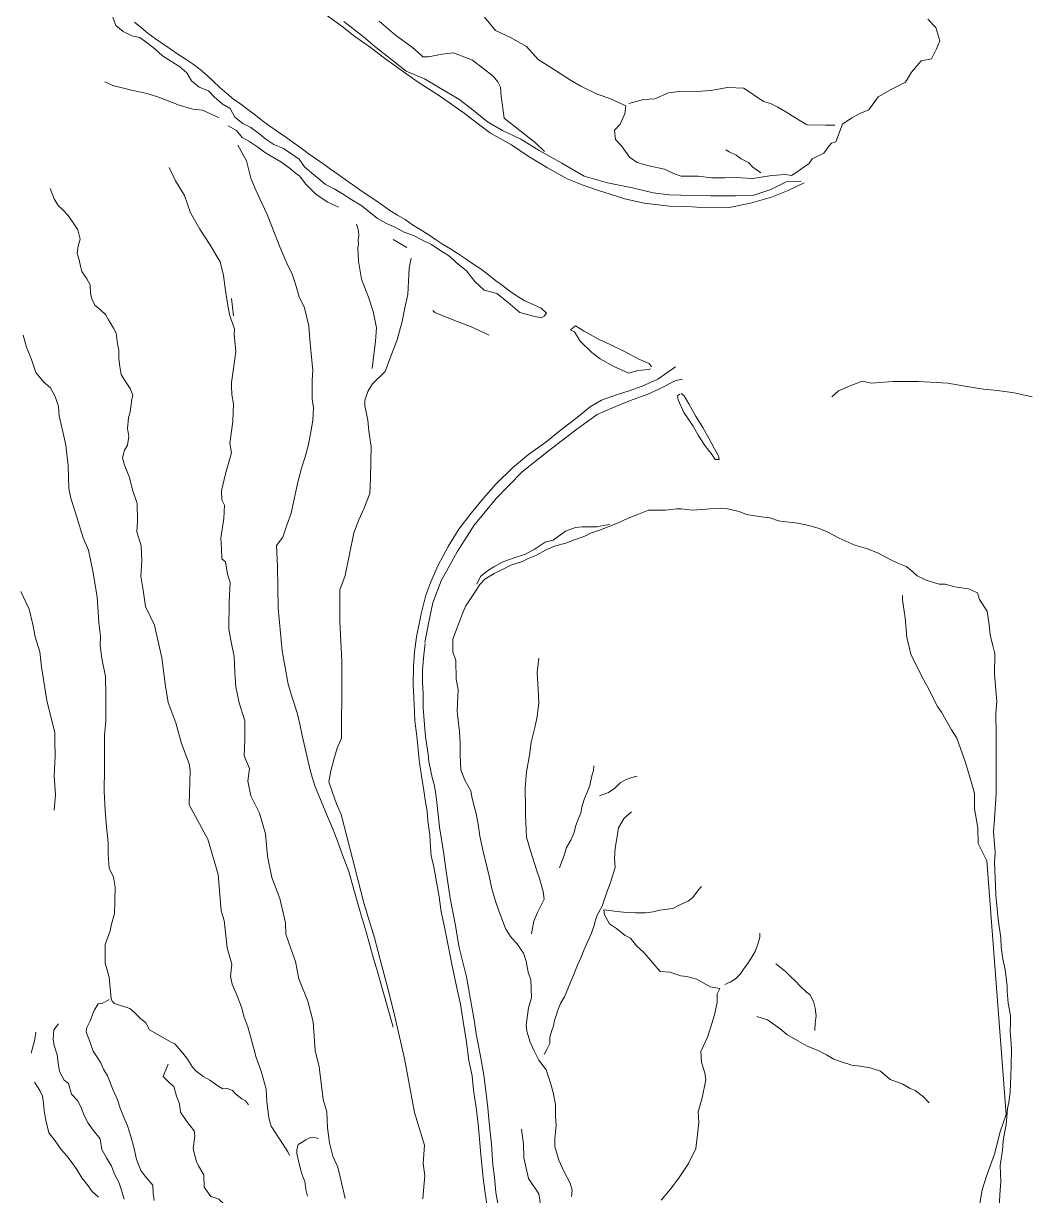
# Model space of a CAD drawing. Extents: x 683321 to 688873, y 7661944 to 7668387.
# Drawn here: x 687808.8 to 688073.8, y 7667156.3 to 7667466.3 of the extents above; entities that cross this region are included whole.
import ezdxf

# ---------------------------------------------------------------- set-up
doc = ezdxf.new("R2010")
doc.units = 0
doc.header["$MEASUREMENT"] = 0
doc.layers.add('01 CRESTA_Line', color=3, linetype='Continuous', lineweight=20)

msp = doc.modelspace()

# ---------------------------------------------------------------- linework, layer by layer
at = {"layer": '01 CRESTA_Line'}
for points in [[(687832.4, 7667467.96, 4290.75), (687833.25, 7667465.76, 4290.94), (687835.11, 7667464.22, 4291.06), (687837.44, 7667463.06, 4291.31), (687839.57, 7667462.61, 4291.53), (687841.54, 7667461.06, 4291.76), (687843.5, 7667459.59, 4291.91), (687845.54, 7667457.79, 4292.15), (687847.9, 7667456.28, 4292.41), (687850.15, 7667454.86, 4292.58), (687852.02, 7667453.26, 4292.73), (687853.25, 7667451.11, 4292.7), (687855.29, 7667449.49, 4292.86), (687857.68, 7667448.51, 4293.17), (687859.2, 7667446.9, 4293.32), (687861.37, 7667445.03, 4293.53), (687863.45, 7667443.82, 4293.8), (687864.68, 7667441.53, 4294.05), (687866.78, 7667439.81, 4294.21), (687868.93, 7667438.77, 4294.5), (687870.98, 7667437.31, 4294.73), (687872.88, 7667435.68, 4294.99), (687875.03, 7667434.31, 4295.28), (687877.52, 7667433.26, 4295.49), (687879.72, 7667431.7, 4295.79), (687881.66, 7667430.38, 4295.94), (687883.08, 7667428.35, 4296.19), (687884.97, 7667426.84, 4296.41), (687886.89, 7667425.24, 4296.69), (687888.68, 7667423.74, 4296.9), (687890.95, 7667422.58, 4297.16), (687893.19, 7667421.24, 4297.5), (687895.63, 7667419.69, 4297.75), (687897.98, 7667418.22, 4297.91), (687900.13, 7667416.58, 4298.11), (687902.4, 7667414.73, 4298.29), (687904.65, 7667413.53, 4298.51), (687907.18, 7667412.38, 4298.67), (687909.44, 7667411.1, 4298.96), (687911.92, 7667410.25, 4299.2), (687914.33, 7667408.98, 4299.49), (687916.67, 7667407.82, 4299.74), (687918.93, 7667406.32, 4299.98), (687921.21, 7667404.91, 4300.27), (687922.73, 7667403.58, 4300.3), (687923.21, 7667403.1, 4300.46), (687925.93, 7667400.87, 4300.67), (687928.13, 7667398.05, 4300.82), (687930.6, 7667395.75, 4300.87), (687933.98, 7667394.88, 4301.27), (687936.99, 7667392.47, 4301.52), (687940.03, 7667389.89, 4301.7), (687943.63, 7667388.86, 4302.06), (687945.73, 7667388.46, 4302.12), (687946.53, 7667388.86, 4302.39), (687947.15, 7667389.69, 4302.47), (687945.67, 7667391.02, 4302.32), (687943.6, 7667391.94, 4302.12), (687941.42, 7667392.91, 4302.02), (687939.35, 7667394.16, 4301.84), (687937.38, 7667395.49, 4301.66), (687935.43, 7667397, 4301.55), (687933.63, 7667398.33, 4301.41), (687931.78, 7667399.85, 4301.32), (687929.86, 7667401.34, 4301.13), (687927.91, 7667402.6, 4300.98), (687925.85, 7667404, 4300.77), (687923.77, 7667405.39, 4300.61), (687921.75, 7667406.67, 4300.37), (687919.64, 7667407.92, 4300.11), (687917.72, 7667409.18, 4299.88), (687915.71, 7667410.58, 4299.72), (687913.73, 7667411.86, 4299.43), (687911.66, 7667413.09, 4299.28), (687909.73, 7667414.42, 4299.05), (687907.67, 7667415.65, 4298.84), (687905.7, 7667416.88, 4298.75), (687903.69, 7667418.26, 4298.53), (687901.67, 7667419.7, 4298.41), (687899.7, 7667421.02, 4298.15), (687897.77, 7667422.28, 4298.01), (687895.88, 7667423.64, 4297.77), (687893.89, 7667425.07, 4297.5), (687891.88, 7667426.42, 4297.35), (687890.02, 7667427.73, 4297.09), (687887.93, 7667429.29, 4296.8), (687886.02, 7667430.59, 4296.57), (687884.11, 7667431.9, 4296.34), (687882.12, 7667433.4, 4296.11), (687880.14, 7667434.79, 4295.82), (687878.15, 7667436.25, 4295.61), (687875.97, 7667437.74, 4295.33), (687873.97, 7667439.15, 4295.07), (687872.04, 7667440.54, 4294.89), (687870.15, 7667442.06, 4294.66), (687868.1, 7667443.58, 4294.41), (687866.23, 7667444.95, 4294.14), (687864.3, 7667446.3, 4293.93), (687862.56, 7667447.76, 4293.73), (687860.69, 7667449.37, 4293.53), (687859.04, 7667450.95, 4293.35), (687857.31, 7667452.6, 4293.15), (687855.47, 7667454.14, 4293), (687853.62, 7667455.59, 4292.79), (687851.57, 7667456.97, 4292.66), (687849.61, 7667458.23, 4292.49), (687847.6, 7667459.59, 4292.2), (687845.68, 7667460.91, 4292.07), (687843.67, 7667462.29, 4291.78), (687841.77, 7667463.66, 4291.64), (687839.99, 7667465.12, 4291.41), (687838.13, 7667466.66, 4291.25)], [(688015.23, 7667424.13, 4305.91), (688011.05, 7667422.16, 4305.66), (688006.65, 7667420.37, 4305.27), (688001.08, 7667418.82, 4304.92), (687995.38, 7667417.64, 4304.61), (687989.42, 7667417.51, 4304.3), (687984.33, 7667417.9, 4303.82), (687979.59, 7667417.98, 4303.47), (687972.95, 7667418.8, 4302.99), (687967.8, 7667419.96, 4302.59), (687960.57, 7667422.23, 4302.16), (687956.52, 7667423.6, 4301.71), (687952.59, 7667425.26, 4301.28), (687947.36, 7667428.11, 4300.97), (687942.22, 7667431.24, 4300.49), (687937.85, 7667434.17, 4299.91), (687932.34, 7667437.31, 4299.59), (687929.14, 7667439.66, 4299.1), (687925.32, 7667442.62, 4298.69), (687919.03, 7667447.02, 4298.06), (687913.21, 7667450.77, 4297.62), (687908.64, 7667453.96, 4297.12), (687903.91, 7667457.44, 4296.61), (687900.47, 7667460.01, 4295.99), (687896.42, 7667462.89, 4295.53), (687892.95, 7667465.6, 4295.06), (687888.27, 7667468.95, 4294.55)], [(688014.45, 7667424.61, 4305.83), (688010.49, 7667424.38, 4305.44), (688006.48, 7667422.4, 4305.09), (688001.97, 7667420.86, 4304.87), (687997.08, 7667420.74, 4304.36), (687990.53, 7667420.72, 4304.06), (687985.78, 7667420.79, 4303.45), (687979.44, 7667420.96, 4303.23), (687975.32, 7667421.49, 4302.85), (687969.86, 7667422.85, 4302.27), (687963.25, 7667424.16, 4301.64), (687957.11, 7667425.93, 4301.46), (687951.12, 7667429.39, 4300.95), (687945.2, 7667432.74, 4300.42), (687940.36, 7667435.7, 4300.15), (687935.5, 7667438.04, 4299.76), (687931.51, 7667440.29, 4299.19), (687927.31, 7667443.7, 4298.92), (687923.89, 7667446.26, 4298.6), (687918.57, 7667449.43, 4298.18), (687914.83, 7667451.68, 4297.72), (687910.02, 7667453.67, 4297.38), (687906.18, 7667456.73, 4296.84), (687901.69, 7667460.2, 4296.16), (687898.71, 7667462.78, 4295.59), (687893.51, 7667466.82, 4295.18)], [(687946.59, 7667432.44, 4299.94), (687944.17, 7667434.78, 4299.84), (687940.02, 7667438.01, 4299.78), (687935.87, 7667441.25, 4299.85), (687935.16, 7667447.04, 4300.02), (687934.92, 7667449.46, 4300.03), (687934.2, 7667450.84, 4300.04), (687933.02, 7667452.34, 4300.04), (687930.29, 7667454.46, 4300.05), (687927.55, 7667456.59, 4300.05), (687922.55, 7667458.57, 4300.28), (687919.49, 7667458.2, 4300.44), (687915.93, 7667457.46, 4300.59), (687914.44, 7667457.49, 4300.63), (687913.96, 7667457.94, 4300.65), (687911.63, 7667459.99, 4300.68), (687907.17, 7667463.25, 4300.72), (687902.82, 7667466.93, 4300.74)], [(687930.68, 7667468.01, 4311.16), (687933.66, 7667464.41, 4311.39), (687937.63, 7667462.64, 4311.72), (687941.8, 7667460.22, 4312.07), (687944.89, 7667456.79, 4312.24), (687949.18, 7667454.06, 4312.46), (687953.47, 7667451.34, 4312.78), (687956.16, 7667449.76, 4313.01), (687960.47, 7667447.64, 4312.73), (687963.89, 7667446.49, 4313.75), (687968.06, 7667444.52, 4316.59), (687967.84, 7667442.37, 4315.57), (687966.57, 7667439.64, 4313.11), (687965.11, 7667438.09, 4310.15), (687965.36, 7667435.62, 4309.28), (687966.95, 7667433.95, 4307.2), (687969.06, 7667430.95, 4305.66), (687971.11, 7667429.52, 4305.21), (687974.2, 7667428.67, 4304.98), (687978.33, 7667427.8, 4304.84), (687980.68, 7667426.64, 4304.72), (687982.76, 7667425.93, 4304.71), (687985.51, 7667425.94, 4305.17), (687987.18, 7667425.88, 4305.14), (687990.71, 7667425.44, 4305.13), (687994.15, 7667425.48, 4305.32), (687996.99, 7667425.57, 4305.59), (688001.65, 7667425.28, 4305.92), (688006.74, 7667426.06, 4306.43), (688010.3, 7667426.36, 4306.96), (688011.91, 7667426.09, 4307.16), (688013.31, 7667426.94, 4307.96), (688015.23, 7667428.43, 4309.34), (688016.45, 7667429.22, 4310.37), (688017.35, 7667430.55, 4311.22), (688020.46, 7667431.98, 4312.47), (688021.86, 7667433.95, 4313.62), (688022.5, 7667434.63, 4314.24), (688023.59, 7667435.04, 4314.31), (688025.36, 7667439.67, 4314.14), (688027.82, 7667441.33, 4314.13), (688029.96, 7667442.48, 4314.06), (688032.34, 7667443.46, 4314.18), (688034.82, 7667446.87, 4313.02), (688038.11, 7667448.76, 4312.43), (688042.06, 7667450.75, 4312.44), (688043.61, 7667453.39, 4313.42), (688046.17, 7667456.45, 4313.89), (688048.94, 7667456.92, 4313.16), (688050.25, 7667459.59, 4312.53), (688051.13, 7667461.72, 4312.37), (688050.06, 7667465.28, 4312.3), (688047.97, 7667467.49, 4312.49)], [(687860.52, 7667441.36, 4291.21), (687856.16, 7667443.37, 4290.38), (687853.58, 7667443.63, 4289.99), (687849.92, 7667444.73, 4290.57), (687844.76, 7667446.77, 4289.44), (687841.51, 7667447.8, 4288.95), (687837.69, 7667448.61, 4288.62), (687832.41, 7667449.9, 4287.72), (687830.32, 7667450.9, 4287.14)], [(688023.33, 7667439.41, 4313.9), (688021, 7667439.45, 4313.52), (688015.99, 7667439.51, 4314.91), (688012.78, 7667441.47, 4315.24), (688010.38, 7667442.92, 4315.4), (688008.27, 7667444.21, 4315.56), (688006.36, 7667445.18, 4315.93), (688004.52, 7667445.71, 4316.15), (687999.29, 7667449.23, 4316.71), (687994.99, 7667449.38, 4317.17), (687990.61, 7667448.54, 4317.01), (687986.7, 7667448.35, 4316.87), (687982.88, 7667448.44, 4316.75), (687979.34, 7667447.98, 4316.62), (687975.8, 7667446.39, 4316.48), (687972.73, 7667446.21, 4316.38), (687968.91, 7667445.18, 4316.23)], [(687892.12, 7667417.75, 4297.43), (687889.25, 7667419.08, 4297.01), (687886.19, 7667421.08, 4296.81), (687883.35, 7667423.87, 4297.02), (687881.83, 7667425.93, 4296.75), (687880.76, 7667426.76, 4296.36), (687879.44, 7667427.86, 4296.11), (687878.08, 7667428.87, 4296.03), (687876.83, 7667429.7, 4295.9), (687874.71, 7667430.98, 4296.09), (687872.54, 7667432.26, 4295.8), (687870.78, 7667433.55, 4295.76), (687869.48, 7667434.49, 4295.31), (687868.36, 7667435.21, 4295.47), (687866.62, 7667436.12, 4295.08), (687865.13, 7667437.98, 4294.27), (687862.9, 7667439.24, 4293.3)], [(687906.56, 7667200.83, 4284.3), (687904.97, 7667206.44, 4284.94), (687903.38, 7667212.05, 4285.58), (687902.38, 7667215.54, 4285.7), (687901.39, 7667219.03, 4285.81), (687900.4, 7667222.52, 4285.93), (687899.4, 7667226.01, 4286.05), (687897.87, 7667231.33, 4286.72), (687896.34, 7667236.65, 4287.39), (687894.81, 7667241.97, 4287.68), (687893.27, 7667246.12, 4287.92), (687891.74, 7667250.27, 4288.16), (687890.47, 7667253.43, 4288.34), (687889.19, 7667256.59, 4288.52), (687887.52, 7667260.62, 4288.76), (687885.85, 7667264.64, 4288.89), (687884.85, 7667267.82, 4288.99), (687884.11, 7667271.1, 4289.09), (687883.32, 7667274.53, 4289.2), (687882.53, 7667277.95, 4288.9), (687881.83, 7667280.94, 4288.94), (687881.13, 7667283.94, 4288.95), (687879.95, 7667287.77, 4289.07), (687878.76, 7667291.6, 4289.07), (687877.97, 7667295.98, 4289.02), (687877.18, 7667300.36, 4289.01), (687876.67, 7667306.02, 4288.93), (687876.16, 7667311.68, 4288.86), (687876.08, 7667317.18, 4288.91), (687876, 7667322.68, 4289.06), (687875.69, 7667328.2, 4289.18), (687877.38, 7667330.47, 4289.27), (687878.47, 7667333.63, 4289.45), (687879.55, 7667336.8, 4289.66), (687880.88, 7667342.93, 4289.93), (687881.4, 7667345.33, 4290.05), (687882.3, 7667348.68, 4290.17), (687883.28, 7667351.66, 4290.26), (687884.13, 7667354.97, 4290.35), (687884.8, 7667358.28, 4290.45), (687885.27, 7667361.26, 4290.49), (687885.45, 7667364.64, 4290.5), (687885.15, 7667366.95, 4290.46), (687885.16, 7667371.92, 4290.4), (687885.31, 7667374.63, 4290.4), (687884.93, 7667378.03, 4290.44), (687884.67, 7667380.84, 4290.44), (687884.41, 7667383.82, 4290.41), (687884.25, 7667386.35, 4290.37), (687883.13, 7667391.06, 4290.28), (687881.7, 7667393.99, 4290.24), (687880.73, 7667397.33, 4290.2), (687879.8, 7667400.03, 4290.22), (687878.41, 7667402.9, 4290.25), (687876.55, 7667407.25, 4290.25), (687874.36, 7667412.91, 4290.28), (687873.27, 7667415.8, 4290.39), (687871.78, 7667418.79, 4290.45), (687870.32, 7667422.01, 4290.44), (687868.94, 7667425.39, 4290.44), (687867.73, 7667429.97, 4292.58), (687865.5, 7667434.13, 4294.5)], [(688003.77, 7667426.84, 4305.96), (688001.66, 7667428.33, 4305.62), (688000.54, 7667429.52, 4305.6), (687998.63, 7667430.48, 4306.29), (687997.3, 7667431.44, 4306.27), (687995.43, 7667432.35, 4305.87), (687994.56, 7667432.86, 4305.97)], [(687847.29, 7667428.24, 4280.45), (687849.01, 7667424.72, 4280.39), (687851.34, 7667420.82, 4280.44), (687852.94, 7667416.21, 4280.44), (687855.39, 7667411.89, 4280.43), (687858.07, 7667407.82, 4280.47), (687860.78, 7667403.22, 4280.46), (687861.64, 7667399.66, 4280.44), (687862.1, 7667396.31, 4280.43), (687862.72, 7667392.22, 4279.84), (687863.26, 7667389.37, 4279.96), (687864.58, 7667385.42, 4280.37), (687864.49, 7667383.99, 4280.36), (687864.47, 7667384, 4280.36), (687864.9, 7667379.52, 4280.28), (687864.29, 7667375.09, 4280.2), (687863.84, 7667371.32, 4280.14), (687863.79, 7667370.34, 4280.12), (687863.92, 7667368.21, 4280.09), (687864.37, 7667365.72, 4280.05), (687864.13, 7667360.99, 4280), (687863.35, 7667355.32, 4280.02), (687863.82, 7667352.71, 4280.06), (687862.2, 7667347.15, 4280.13), (687861.11, 7667342.66, 4280.16), (687861.25, 7667340.33, 4280.18), (687861.91, 7667338.93, 4280.21), (687861.79, 7667335.41, 4280.25), (687860.97, 7667330.14, 4280.25), (687861.15, 7667327.37, 4280.24), (687861.27, 7667324.7, 4280.22), (687862.23, 7667323.94, 4280.27), (687862.78, 7667320.61, 4280.32), (687863.47, 7667318.47, 4280.33), (687863.17, 7667313.32, 4280.28), (687863.11, 7667306.08, 4280.28), (687863.63, 7667303.17, 4280.29), (687864.53, 7667298.89, 4280.28), (687864.64, 7667294.57, 4280.28), (687864.91, 7667290.87, 4280.24), (687865.82, 7667286.65, 4280.22), (687867.31, 7667281.86, 4280.24), (687867.31, 7667276.95, 4280.25), (687867.17, 7667272.59, 4280.22), (687868.54, 7667269.26, 4280.24), (687868.12, 7667265.86, 4280.18), (687868.87, 7667261.98, 4280.15), (687871.23, 7667257.48, 4280.09), (687872.76, 7667251.96, 4280.02), (687873.3, 7667246.09, 4280.03), (687874.47, 7667240.46, 4280.07), (687876.58, 7667234.83, 4280.08), (687878.07, 7667228.45, 4280.13), (687878.21, 7667225.46, 4280.18), (687879.52, 7667221.68, 4280.2), (687880.73, 7667218.17, 4280.2), (687881.64, 7667213.58, 4280.2), (687884, 7667207.71, 4280.22), (687885.4, 7667202.25, 4280.19), (687885.94, 7667194.63, 4280.18), (687886.95, 7667190.35, 4280.19), (687888.05, 7667181.71, 4280.21), (687888.98, 7667178.46, 4280.2), (687889.15, 7667174.2, 4280.7), (687889.68, 7667170.28, 4280.68), (687890.62, 7667166.68, 4280.69), (687891.89, 7667163.82, 4280.53), (687892.69, 7667160.44, 4280.7), (687893.85, 7667155.48, 4280.72)], [(687815.86, 7667422.7, 4270.74), (687816.91, 7667419.9, 4270.45), (687817.98, 7667418.18, 4270.52), (687819.12, 7667417.1, 4270.43), (687820.56, 7667415.48, 4270.47), (687821.9, 7667413.54, 4270.35), (687823.16, 7667411.74, 4270.29), (687823.81, 7667409.26, 4270.36), (687823.25, 7667407.44, 4270.34), (687822.96, 7667405.48, 4270.3), (687823.55, 7667403.82, 4270.36), (687823.85, 7667402.11, 4270.34), (687824.24, 7667400.72, 4270.34), (687825.58, 7667398.79, 4270.18), (687826.4, 7667397.19, 4270.15), (687826.51, 7667394.99, 4270.16), (687826.89, 7667393.46, 4270.13), (687827.66, 7667391.79, 4270.12), (687829.22, 7667390.46, 4270.1), (687830.44, 7667389.33, 4270.17), (687831.26, 7667387.88, 4270.17), (687832.59, 7667385.73, 4270.16), (687833.26, 7667384.38, 4270.21), (687833.62, 7667381.57, 4270.11), (687834.01, 7667379.9, 4270.17), (687834.03, 7667377.64, 4270.14), (687834.23, 7667375.62, 4270.23), (687834.65, 7667373.48, 4270.26), (687835.39, 7667372.11, 4270), (687837, 7667369.73, 4270.11), (687837.73, 7667368.04, 4270.15), (687837.46, 7667366.82, 4270.16), (687837.01, 7667363.63, 4270.2), (687836.53, 7667361.97, 4270.22), (687836.27, 7667359.21, 4270.25), (687836.62, 7667357.05, 4270.2), (687836.31, 7667354.79, 4270.18), (687835.49, 7667353.44, 4270.21), (687834.97, 7667351.45, 4270.25), (687835.44, 7667349.72, 4270.19), (687836.82, 7667346.23, 4270.24), (687837.64, 7667342.95, 4270.26), (687838.84, 7667339.33, 4270.27), (687838.96, 7667334.74, 4270.29), (687838.73, 7667331.81, 4270.32), (687839.93, 7667328.18, 4270.25), (687840.12, 7667324.2, 4270.18), (687839.81, 7667320.12, 4270.12), (687840.44, 7667316.39, 4269.96), (687841.03, 7667312.12, 4270.04), (687843.47, 7667307.18, 4270.15), (687845.33, 7667298.53, 4270.16), (687846.38, 7667290.99, 4270.23), (687847.02, 7667286.72, 4270.22), (687849.06, 7667281.36, 4270.33), (687850.59, 7667275.84, 4270.45), (687852.59, 7667270.52, 4270.46), (687852.91, 7667268.79, 4270.47), (687852.58, 7667259.66, 4270.5), (687857.57, 7667250.53, 4270.38), (687860.26, 7667241.18, 4270.35), (687861.06, 7667231.62, 4269.96), (687861.82, 7667229.09, 4270.3), (687862.2, 7667225.83, 4270.28), (687862.69, 7667221.81, 4270.27), (687863.89, 7667217.5, 4270.27), (687863.53, 7667214.25, 4270.3), (687863.97, 7667212.2, 4270.26), (687865.29, 7667209.12, 4270.16), (687866.44, 7667206.16, 4270.4), (687867.16, 7667203.51, 4270.54), (687868.11, 7667200.88, 4270.18), (687868.97, 7667197.74, 4270.05), (687870.31, 7667192.85, 4269.8), (687871.63, 7667189.24, 4269.93), (687872.98, 7667184.45, 4269.28), (687873.13, 7667181.19, 4269.68), (687873.68, 7667176.85, 4270.1), (687874.27, 7667174.69, 4270.17), (687876.56, 7667171.11, 4270.2), (687877.31, 7667170.03, 4270.16), (687878.7, 7667167.89, 4270.18), (687879.1, 7667166.9, 4270.18)], [(687901.04, 7667375.05, 4297.9), (687901.92, 7667382.32, 4297.93), (687902.13, 7667385.81, 4297.37), (687901.23, 7667390.1, 4297.26), (687900.04, 7667393.88, 4297.02), (687898.22, 7667398.71, 4296.92), (687897.4, 7667403.4, 4296.56), (687897.2, 7667406.94, 4296.42), (687897.39, 7667407.83, 4296.24), (687897.33, 7667409.01, 4296.2), (687897.5, 7667410.14, 4296.23), (687897.41, 7667411.37, 4296.29), (687897.08, 7667412.42, 4296.44), (687896.88, 7667413.27, 4296.5)], [(687910.13, 7667407.07, 4299.46), (687906.56, 7667409.13, 4298.86)], [(687911.33, 7667404.24, 4299.9), (687910.79, 7667401.57, 4299.9), (687910.59, 7667398.11, 4300.01), (687910.4, 7667394.64, 4300.11), (687909.66, 7667391.08, 4300.22), (687908.93, 7667387.52, 4300.33), (687907.51, 7667382.34, 4300.13), (687905.97, 7667378.35, 4300.01), (687904.4, 7667374.25, 4299.89), (687901.06, 7667370.97, 4298.95), (687899.84, 7667369, 4298.89), (687899.06, 7667366.65, 4299.22), (687899.06, 7667365.17, 4299.4), (687899.86, 7667361.41, 4299.14), (687900.13, 7667358.51, 4299.1), (687900.72, 7667354.4, 4299.04), (687900.62, 7667350.27, 4298.91), (687900.52, 7667346.14, 4298.78), (687900.42, 7667342.01, 4298.65), (687898.79, 7667337.93, 4298.18), (687897.5, 7667335.04, 4297.84), (687896.18, 7667331.59, 4297.42), (687895.02, 7667325.94, 4296.97), (687893.85, 7667320.28, 4296.51), (687892.45, 7667316.49, 4296.05), (687892.45, 7667312.25, 4295.77), (687892.44, 7667308.02, 4295.48), (687892.73, 7667302.85, 4295.27), (687893.02, 7667297.69, 4295.06), (687892.99, 7667292.58, 4294.53), (687892.96, 7667287.48, 4294), (687892.93, 7667282.37, 4293.47), (687892.9, 7667277.27, 4292.93), (687891.7, 7667274.59, 4292.7), (687890.89, 7667271.62, 4292.24), (687890.09, 7667268.64, 4291.78), (687889.53, 7667265.73, 4291.29), (687890.51, 7667262.94, 4291.03), (687891.59, 7667259.88, 4290.82), (687892.78, 7667257.1, 4290.92), (687894.28, 7667251.26, 4290.36), (687895.78, 7667245.42, 4289.81), (687897.28, 7667239.58, 4289.26), (687898.78, 7667233.75, 4288.71), (687900.18, 7667229.09, 4288.2), (687901.58, 7667224.43, 4287.7), (687903.55, 7667217.09, 4287.06), (687905.53, 7667209.74, 4286.43), (687906.88, 7667204.01, 4285.67), (687908.23, 7667198.27, 4284.91), (687909.59, 7667192.54, 4284.16), (687910.91, 7667185.4, 4283.67), (687912.23, 7667178.26, 4283.19), (687913.54, 7667173.95, 4282.8), (687914.86, 7667169.64, 4282.41), (687914.47, 7667164.76, 4282.03), (687914.92, 7667161.53, 4281.66), (687914.59, 7667157.64, 4281.22), (687914.39, 7667155.41, 4280.98)], [(687864.31, 7667388.97, 4280.4), (687863.77, 7667393.54, 4280.44)], [(687917.03, 7667390.42, 4299.51), (687917.58, 7667389.86, 4299.82), (687922.58, 7667387.87, 4299.85), (687927.03, 7667386.12, 4300.4), (687931.94, 7667383.91, 4300.7)], [(687974.57, 7667374.94, 4303.37), (687974.08, 7667374.79, 4303.37), (687971.28, 7667374.5, 4303.04), (687968.86, 7667373.78, 4302.96), (687965.11, 7667375.52, 4302.88), (687961.3, 7667377.61, 4302.52), (687959.12, 7667379.32, 4302.48), (687956.03, 7667382.26, 4302.43), (687954.52, 7667384.72, 4302.49), (687953.47, 7667385.31, 4302.54), (687954.75, 7667386.34, 4302.83), (687957.06, 7667384.89, 4302.88), (687961, 7667382.76, 4302.98), (687963.92, 7667381.38, 4303.12), (687967.88, 7667379.42, 4303.21), (687971.49, 7667377.52, 4303.32), (687974.24, 7667376.33, 4303.52), (687974.85, 7667375.48, 4303.41)], [(687808.68, 7667383.84, 4260.22), (687809.55, 7667380.72, 4260.02), (687810.88, 7667377.47, 4260.1), (687812.05, 7667374.03, 4259.77), (687814.19, 7667371.42, 4260.06), (687815.96, 7667369.95, 4260.13), (687817.18, 7667367.66, 4260.05), (687818.03, 7667364.98, 4259.94), (687818.26, 7667362.55, 4259.78), (687819.26, 7667357.91, 4260.03), (687820.02, 7667354.73, 4259.98), (687820.64, 7667349.4, 4260.12), (687820.8, 7667343.3, 4259.79), (687821.28, 7667340.79, 4259.67), (687822.87, 7667335.74, 4259.56), (687824.57, 7667330.29, 4259.55), (687825.97, 7667326.97, 4259.52), (687827.1, 7667321.41, 4259.3), (687828.3, 7667314.68, 4259.34), (687828.75, 7667307.81, 4259.28), (687829.16, 7667304.21, 4259.25), (687829.03, 7667301.77, 4259.14), (687829.5, 7667298.36, 4259.1), (687830.45, 7667293.55, 4259.38), (687830.56, 7667288.56, 4259.32), (687830.54, 7667284.93, 4259.25), (687830.59, 7667281.66, 4259.22), (687830.19, 7667278.14, 4259.1), (687830.17, 7667273.35, 4258.95), (687830.17, 7667269.3, 4258.94), (687830.14, 7667263.25, 4259.04), (687830.42, 7667258.18, 4259.01), (687830.7, 7667253.81, 4259.1), (687831.22, 7667249.68, 4259.25), (687831.16, 7667246.61, 4258.92), (687831.43, 7667242.91, 4259.04), (687832.61, 7667240.47, 4258.81), (687833.01, 7667237.85, 4258.91), (687832.97, 7667234.04, 4259.12), (687832.85, 7667230.9, 4258.84), (687832.09, 7667228.09, 4258.97), (687831.73, 7667226.3, 4258.84), (687830.37, 7667222.67, 4258.58), (687830.42, 7667217.72, 4258.39), (687831.47, 7667214.07, 4258.07), (687831.93, 7667208.34, 4258.61), (687832.28, 7667207.68, 4258.56), (687832.86, 7667207.06, 4258.65), (687836.91, 7667205.76, 4258.85), (687838.05, 7667204.79, 4258.73), (687839.76, 7667203.12, 4258.71), (687841.14, 7667201.98, 4258.84), (687842.11, 7667200.11, 4258.85), (687847.83, 7667196.83, 4258.93), (687848.51, 7667196.49, 4258.85), (687848.82, 7667196.44, 4259.1), (687849.89, 7667195.22, 4259.07), (687850.96, 7667193.97, 4259.04), (687852.15, 7667192.33, 4259.05), (687853.5, 7667190.25, 4259.13), (687854.37, 7667189.3, 4259.15), (687856.34, 7667187.79, 4259.02), (687858.1, 7667186.8, 4259.33), (687860.49, 7667185.15, 4259.71), (687861.52, 7667184.56, 4260.37), (687862.61, 7667184.62, 4260.63), (687864.06, 7667184.04, 4260.48), (687864.88, 7667183.24, 4260.76), (687866.54, 7667181.92, 4261.39), (687867.53, 7667181.33, 4262.01), (687868.31, 7667180.31, 4262.72)], [(687981.26, 7667375.5, 4301.73), (687976.52, 7667372.24, 4301.48), (687972.4, 7667370.39, 4301.29), (687968.99, 7667369.17, 4301.14), (687965.92, 7667368.17, 4301), (687961.62, 7667366.7, 4300.81), (687958.68, 7667364.91, 4300.66), (687955.26, 7667362.12, 4300.47), (687951.14, 7667359.03, 4300.09), (687946.92, 7667355.53, 4299.71), (687942.32, 7667352.27, 4299.44), (687938.1, 7667348.74, 4299.17), (687933.8, 7667344.51, 4298.79), (687930.46, 7667340.75, 4298.39), (687927.18, 7667336.83, 4298.03), (687923.89, 7667332.55, 4297.51), (687921.07, 7667327.94, 4296.91), (687918.5, 7667322.99, 4296.27), (687916.49, 7667318.65, 4295.81), (687915.16, 7667315.09, 4295.34), (687913.97, 7667310.2, 4294.75), (687912.74, 7667304.05, 4294.14), (687912.21, 7667300.07, 4293.77), (687911.91, 7667296.22, 4293.36), (687911.84, 7667291.51, 4292.93), (687912.07, 7667286.14, 4292.39), (687912.32, 7667281.93, 4291.98), (687912.87, 7667277.05, 4291.45), (687913.41, 7667271.58, 4290.81), (687913.65, 7667270.11, 4290.64), (687913.83, 7667268.59, 4290.47), (687914.14, 7667266.65, 4290.27), (687914.55, 7667264.04, 4289.97), (687915, 7667261, 4289.59), (687915.59, 7667257.94, 4289.24), (687915.7, 7667255.37, 4288.98), (687916.29, 7667251.75, 4288.6), (687916.44, 7667248.52, 4288.2), (687916.59, 7667246.18, 4287.91), (687917.31, 7667243.24, 4287.57), (687918.08, 7667238.73, 4287.08), (687918.72, 7667235.3, 4286.68), (687919.24, 7667231.36, 4286.23), (687920.05, 7667227.73, 4285.87), (687920.75, 7667224.24, 4285.52), (687921.42, 7667220.64, 4285.12), (687922.2, 7667217.1, 4284.79), (687923.43, 7667211.24, 4284.3), (687924.32, 7667206.94, 4283.92), (687925.08, 7667202.36, 4283.55), (687925.91, 7667196.89, 4283.09), (687926.54, 7667192.06, 4282.69), (687927.44, 7667187.96, 4282.34), (687927.8, 7667184.14, 4281.97), (687928.57, 7667178.95, 4281.49), (687929.08, 7667174.27, 4281.05), (687929.71, 7667167.12, 4280.34), (687930.38, 7667160.92, 4279.73), (687930.89, 7667156.93, 4279.36), (687931.49, 7667152.88, 4278.99)], [(687983.09, 7667372.27, 4301.76), (687981.3, 7667371.85, 4301.67), (687976.96, 7667369.69, 4301.45), (687973.94, 7667368.23, 4301.29), (687969.33, 7667366.55, 4301.06), (687964.53, 7667364.61, 4300.82), (687960.54, 7667362.84, 4300.62), (687954.78, 7667358.77, 4300.4), (687947.51, 7667353.19, 4299.78), (687940.7, 7667347.75, 4299.22), (687933.83, 7667340.7, 4298.56), (687928, 7667333.57, 4297.86), (687923.44, 7667326.52, 4296.96), (687919.26, 7667318.85, 4295.86), (687917.06, 7667313.05, 4295.18), (687915.97, 7667308.01, 4294.57), (687914.97, 7667302.59, 4294.01)], [(688022.54, 7667367.52, 4304.56), (688024.36, 7667369.15, 4305.06), (688027.87, 7667370.65, 4305.4), (688030.62, 7667371.67, 4305.85), (688032.97, 7667371.21, 4306.76), (688038.77, 7667371.63, 4307.54), (688045.42, 7667371.64, 4308.12), (688048.62, 7667371.4, 4308.54), (688053.25, 7667371.17, 4309.13), (688057.77, 7667370.41, 4309.68), (688062.72, 7667369.58, 4309.99), (688066.39, 7667369.2, 4310.75), (688070.8, 7667368.62, 4310.81), (688075.58, 7667367.6, 4311.04)], [(687982.73, 7667368.47, 4303.69), (687983.49, 7667367.78, 4303.71), (687984.78, 7667365.74, 4303.7), (687986.52, 7667362.53, 4303.88), (687988.48, 7667359.44, 4303.79), (687990.16, 7667356.43, 4303.84), (687991.55, 7667353.84, 4303.83), (687992.59, 7667351.97, 4303.83), (687992.8, 7667350.96, 4303.84), (687991.75, 7667350.99, 4303.74), (687990.95, 7667352.18, 4303.76), (687988.94, 7667354.71, 4303.64), (687987.2, 7667357.44, 4303.53), (687985.91, 7667359.8, 4303.49), (687983.47, 7667363.4, 4303.51), (687981.91, 7667366.8, 4303.59), (687981.78, 7667367.84, 4303.59), (687982.39, 7667368.26, 4303.64)], [(688066.86, 7667153.57, 4288.35), (688067.06, 7667157.75, 4288.69), (688067.31, 7667160.01, 4288.87), (688067.1, 7667164.27, 4289.34), (688067.74, 7667168.26, 4289.55), (688067.86, 7667170.65, 4289.74), (688068.11, 7667172.4, 4289.82), (688068.71, 7667174.99, 4289.94), (688069.07, 7667179.33, 4290.29), (688069.38, 7667180.94, 4290.43), (688069.72, 7667183.6, 4290.5), (688069.83, 7667186.05, 4290.72), (688069.88, 7667187.9, 4290.87), (688069.98, 7667190.69, 4290.94), (688070.05, 7667195.13, 4291.45), (688069.74, 7667199.87, 4291.88), (688069.79, 7667201.77, 4292.06), (688069.79, 7667203.93, 4292.16), (688069.17, 7667207.14, 4292.4), (688068.96, 7667210.34, 4292.97), (688068.95, 7667211.67, 4292.93), (688068.45, 7667216.08, 4293.35), (688067.77, 7667218.84, 4293.61), (688067.36, 7667221.99, 4293.86), (688067.26, 7667224.48, 4294.17), (688066.58, 7667229.35, 4294.68), (688065.97, 7667235.81, 4295.32), (688065.82, 7667238.29, 4295.67), (688065.58, 7667244.47, 4296.54), (688065.74, 7667247.05, 4296.83), (688065.32, 7667252.52, 4297.2), (688065.55, 7667255.82, 4297.34), (688065.99, 7667262.73, 4297.74), (688066.04, 7667271.97, 4298.6), (688065.99, 7667278.4, 4299.32), (688065.93, 7667283.89, 4299.82), (688066.22, 7667286.97, 4300.05), (688065.58, 7667294.09, 4301.1), (688065.68, 7667299.63, 4301.07), (688065.24, 7667301.41, 4301.36), (688064.49, 7667304.5, 4301.93), (688064.15, 7667307.25, 4302.34), (688063.64, 7667310.83, 4302.89), (688061.64, 7667313.95, 4303.31), (688061.13, 7667315.74, 4303.3), (688058.75, 7667316.81, 4303.47), (688055.14, 7667317.3, 4304.12), (688052.57, 7667318.01, 4304.87), (688050.92, 7667317.97, 4304.98), (688048.93, 7667318.61, 4305.03), (688047.5, 7667319.08, 4304.87), (688045.11, 7667320.2, 4305.12), (688043.28, 7667321.93, 4305.3), (688042.19, 7667322.71, 4305.22), (688039.99, 7667323.52, 4305.21), (688038.38, 7667324.37, 4305.34), (688036.81, 7667325.18, 4305.44), (688034.67, 7667326.3, 4305.63), (688031.72, 7667327.41, 4305.72), (688028.61, 7667328.32, 4305.78), (688025.52, 7667329.74, 4305.52), (688024.37, 7667330.29, 4305.52), (688021.36, 7667331.82, 4305.64), (688019.21, 7667332.73, 4305.6), (688016.53, 7667333.56, 4305.74), (688013.54, 7667334.17, 4305.82), (688008.97, 7667334.7, 4305.73), (688008.47, 7667334.79, 4305.71), (688006.18, 7667335.58, 4305.65), (688004.01, 7667335.84, 4305.99), (688002.25, 7667336.09, 4306.22), (688000, 7667336.47, 4306.45), (687998.08, 7667337.21, 4306.3), (687995.01, 7667337.89, 4306.31), (687993.3, 7667338.07, 4306.24), (687991.27, 7667338.03, 4305.35), (687989.32, 7667337.86, 4304.47), (687985.66, 7667337.54, 4303.87), (687982.82, 7667337.94, 4303.51), (687981.51, 7667337.9, 4303.38), (687978.56, 7667337.62, 4303.21), (687976.3, 7667337.6, 4302.95), (687974.1, 7667337.59, 4303.03), (687971.46, 7667336.54, 4302.8), (687968.74, 7667335.43, 4302.44), (687965.92, 7667334.13, 4302.05), (687963.45, 7667333.13, 4301.76), (687961.35, 7667332.39, 4301.75), (687958.72, 7667331.47, 4301.59), (687957.21, 7667330.66, 4301.27), (687954.49, 7667329.77, 4301.54), (687952.26, 7667328.82, 4301.76), (687949.45, 7667328.11, 4301.38), (687947.34, 7667327.29, 4300.98), (687946.84, 7667327.04, 4300.89), (687944.48, 7667325.67, 4300.46), (687942.29, 7667324.79, 4300.18), (687940.76, 7667324.01, 4299.79), (687937.7, 7667322.99, 4298.99), (687935.62, 7667321.98, 4298.55), (687933.3, 7667320.79, 4298.31), (687930.84, 7667319.3, 4298.22), (687929.46, 7667317.89, 4298.13), (687927.7, 7667315.23, 4297.63), (687925.81, 7667312.28, 4297.08), (687924.88, 7667310.24, 4296.93), (687923.6, 7667306.69, 4296.88), (687922.34, 7667303.42, 4297), (687922.32, 7667300.15, 4296.61), (687923.1, 7667297.84, 4295.72), (687923.25, 7667292.87, 4295.55), (687923.76, 7667290.14, 4295.23), (687923.69, 7667288.17, 4295.06), (687923.49, 7667284.5, 4295.23), (687923.67, 7667282.72, 4294.74), (687924.14, 7667279.02, 4294.45), (687924.27, 7667275.76, 4294), (687924.24, 7667272.66, 4293.86), (687924.45, 7667268.91, 4293.6), (687925.47, 7667266.18, 4292.33), (687927.06, 7667263.33, 4292.03), (687927.46, 7667261.3, 4291.62), (687928.52, 7667257.26, 4291.17), (687929.02, 7667254.56, 4290.89), (687929.45, 7667251.35, 4290.61), (687930.35, 7667247.3, 4290.03), (687931.39, 7667243, 4289.53), (687932.04, 7667240.41, 4289.43), (687932.62, 7667237.39, 4289.14), (687933.75, 7667233.86, 4288.89), (687934.53, 7667231.63, 4288.58), (687936.25, 7667226.95, 4288.15), (687937.61, 7667224.8, 4287.78), (687938.83, 7667223.44, 4287.65), (687939.27, 7667222.99, 4287.55), (687941.03, 7667220.41, 4287.3), (687941.73, 7667218.29, 4287.11), (687942.3, 7667215.41, 4287.14), (687942.97, 7667213.35, 4286.64), (687943.14, 7667208.56, 4287.38), (687942.81, 7667207.43, 4286.92), (687942.35, 7667205.99, 4286.91), (687941.7, 7667201.4, 4287.14), (687941.9, 7667199.75, 4287.1), (687942.76, 7667196.83, 4286.88), (687943.86, 7667194.6, 4286.98), (687945.12, 7667192.08, 4287.61), (687947.01, 7667189.53, 4287.94), (687947.72, 7667187.45, 4288.06), (687948.27, 7667185.78, 4288.22), (687948.85, 7667183.58, 4288.41), (687949.45, 7667180.41, 4288.36), (687949.51, 7667177.22, 4288.44), (687949.67, 7667174.92, 4288.39), (687949.33, 7667171.42, 4288.52), (687949.32, 7667169.26, 4288.44), (687950.33, 7667165.68, 4288.62), (687951.73, 7667162.72, 4288.5), (687953.39, 7667159.54, 4288.9), (687953.88, 7667157.69, 4288.92), (687953.73, 7667156.03, 4288.64)], [(687928.64, 7667318.01, 4298.23), (687929.67, 7667320.03, 4298.4), (687931.21, 7667321.34, 4298.3), (687933.21, 7667322.58, 4298.68), (687935.36, 7667323.86, 4299.01), (687938.25, 7667324.92, 4299.74), (687941.58, 7667325.96, 4300.37), (687943.83, 7667327.17, 4300.6), (687946.78, 7667329.12, 4301.34), (687948.91, 7667329.65, 4301.41), (687952.1, 7667331.99, 4301.36), (687954.76, 7667333.03, 4301.16), (687956.58, 7667333.2, 4301.37), (687958.62, 7667333.2, 4301.62), (687960.51, 7667333.16, 4301.77), (687962.11, 7667333.49, 4301.53), (687963.89, 7667333.81, 4301.77)], [(687808.09, 7667316.07, 4248.18), (687810.29, 7667311.41, 4248.14), (687811.24, 7667307.35, 4248.11), (687811.84, 7667304.1, 4248.03), (687813.12, 7667300.07, 4247.98), (687813.54, 7667296.1, 4247.92), (687814.99, 7667287.21, 4247.78), (687817.04, 7667278.66, 4247.84), (687817.04, 7667276.47, 4247.98), (687817.2, 7667272.55, 4247.9), (687816.92, 7667267.27, 4247.75), (687817.23, 7667262.27, 4247.6), (687816.93, 7667258.23, 4247.22)], [(688041.29, 7667315.03, 4301.13), (688041.26, 7667313.86, 4300.91), (688041.97, 7667309.06, 4300.69), (688042.39, 7667303.98, 4301.22), (688043.44, 7667299.52, 4300.98), (688046.37, 7667293.56, 4301.3), (688047.66, 7667291.17, 4301.2), (688050.53, 7667285.65, 4301.31), (688051.57, 7667284.12, 4300.98), (688054.2, 7667279.45, 4301.74), (688055.59, 7667277.26, 4301.24), (688057.88, 7667270.83, 4301.02), (688059.62, 7667265.21, 4299.72), (688060.33, 7667262.6, 4298.89), (688060.32, 7667258.61, 4297.93), (688061.18, 7667253.52, 4297.05), (688061.25, 7667249.45, 4296.25), (688063.55, 7667244.84, 4296.48), (688068.65, 7667177.76, 4289.9), (688067.9, 7667175.41, 4289.83), (688067.09, 7667173.16, 4289.49), (688065.58, 7667167.23, 4289.6), (688063.44, 7667161.42, 4289.01), (688062.35, 7667157.84, 4288.56), (688060.76, 7667148.45, 4288.22)], [(687934.41, 7667153.21, 4278.96), (687933.71, 7667157.09, 4279.37), (687933.33, 7667161.13, 4279.79), (687932.88, 7667164.44, 4280.13), (687932.54, 7667169.87, 4280.65), (687931.98, 7667175.62, 4281.18), (687931.6, 7667179.54, 4281.53), (687931.16, 7667183.29, 4281.85), (687930.51, 7667188.11, 4282.25), (687929.71, 7667192.75, 4282.65), (687928.52, 7667199.1, 4283.2), (687927.99, 7667202.77, 4283.48), (687927.27, 7667206.67, 4283.78), (687925.98, 7667214.14, 4284.43), (687924.02, 7667221.91, 4285.2), (687922.97, 7667228.15, 4285.85), (687921.64, 7667234.95, 4286.63), (687920.55, 7667242.08, 4287.44), (687919.91, 7667247.21, 4288.03), (687918.78, 7667253.72, 4288.77), (687918.14, 7667260.31, 4289.52), (687917.71, 7667263.04, 4289.83), (687917.36, 7667265.02, 4290.08), (687916.89, 7667266.83, 4290.26), (687916.53, 7667268.53, 4290.43), (687916, 7667271.06, 4290.77), (687915.81, 7667273.03, 4291.03), (687915.12, 7667277.59, 4291.52), (687914.76, 7667281.95, 4291.99), (687914.52, 7667285.33, 4292.28), (687914.49, 7667288.91, 4292.65), (687914.35, 7667292.17, 4293), (687914.28, 7667295.38, 4293.3), (687914.65, 7667299.34, 4293.7), (687914.98, 7667302.33, 4294.05)], [(687943.14, 7667225.51, 4285.67), (687943.77, 7667228.87, 4285.57), (687944.74, 7667231.17, 4285.75), (687946.49, 7667234.69, 4286.1), (687946.21, 7667236.73, 4286.02), (687945.29, 7667240.19, 4285.22), (687944.59, 7667242.19, 4284.58), (687942.85, 7667247.45, 4284.04), (687941.85, 7667251.06, 4283.7), (687941.53, 7667256.94, 4283.25), (687941.53, 7667258.54, 4283.24), (687941.49, 7667264.17, 4282.99), (687941.8, 7667268.37, 4282.64), (687942.61, 7667272.74, 4282.72), (687943.07, 7667276.19, 4282.65), (687944.07, 7667280.45, 4282.22), (687944.6, 7667283.02, 4281.89), (687945.09, 7667286.65, 4281.72), (687944.9, 7667290.22, 4281.77), (687944.64, 7667294.68, 4281.66), (687945.06, 7667298.44, 4282.23)], [(687950.51, 7667243.01, 4282.54), (687951.29, 7667244.91, 4281.74), (687951.78, 7667246.27, 4281.2), (687952.42, 7667248.39, 4280.42), (687953.56, 7667250.32, 4279.94), (687954.4, 7667252.31, 4279.35), (687954.79, 7667253.89, 4278.92), (687955.5, 7667255.85, 4278.31), (687956.18, 7667257.44, 4277.74), (687956.48, 7667259.12, 4277.39), (687957.12, 7667261.32, 4276.65), (687958.14, 7667263.57, 4276.26), (687958.57, 7667264.72, 4275.81), (687959.06, 7667267.3, 4274.91), (687959.54, 7667268.71, 4274.38), (687959.67, 7667269.98, 4274.05)], [(687961.14, 7667262.06, 4276.76), (687963.54, 7667262.88, 4276.4), (687965.2, 7667264.02, 4275.85), (687966.63, 7667265.43, 4275.32), (687968.16, 7667266.3, 4274.58), (687969.67, 7667266.91, 4273.85), (687971.06, 7667267.2, 4273.42)], [(687946.5, 7667193.64, 4287.61), (687947.31, 7667195.1, 4287.45), (687947.96, 7667196.48, 4287.35), (687947.96, 7667198.19, 4287.38), (687948.48, 7667199.95, 4287.16), (687948.96, 7667201.2, 4286.97), (687949.21, 7667202.58, 4286.73), (687949.74, 7667204.2, 4286.64), (687950.08, 7667205.36, 4286.62), (687950.85, 7667207.11, 4286.57), (687951.83, 7667208.88, 4286.47), (687952.95, 7667211.4, 4286.07), (687953.45, 7667212.71, 4285.97), (687954.25, 7667214.62, 4285.98), (687955.27, 7667217.21, 4285.5), (687956.28, 7667219.36, 4285.61), (687957.06, 7667221.42, 4285.54), (687958.11, 7667223.72, 4285.15), (687958.94, 7667225.55, 4285.19), (687959.64, 7667227.47, 4285.24), (687960.06, 7667229.1, 4285.1), (687960.55, 7667230.45, 4285.04), (687961.87, 7667232.84, 4285.59), (687963.03, 7667236.56, 4284.15), (687963.98, 7667238.86, 4282.95), (687965.27, 7667243.03, 4280.45), (687965.08, 7667245.46, 4279.92), (687965.28, 7667248.15, 4279.12), (687965.69, 7667250.77, 4278.53), (687966.19, 7667253.56, 4277.72), (687967.69, 7667256.08, 4276.46), (687969.63, 7667257.81, 4275.22)], [(687977.45, 7667155.07, 4289.98), (687979.82, 7667157.88, 4289.99), (687981.98, 7667160.81, 4290.21), (687984.62, 7667164.76, 4289.76), (687986.59, 7667168.76, 4289.37), (687986.94, 7667171.64, 4289.02), (687987.44, 7667175.61, 4288.12), (687987.22, 7667178.41, 4288.66), (687988.26, 7667182.12, 4288.37), (687989.29, 7667186.89, 4287.32), (687988.98, 7667188.76, 4288.36), (687988.07, 7667191.48, 4288.85), (687987.9, 7667194.43, 4288.16), (687989.72, 7667198.19, 4287.47), (687990.5, 7667200.64, 4287.43), (687991.5, 7667204.11, 4286.4), (687992.25, 7667207.38, 4286.64), (687992.23, 7667209.67, 4286.55), (687992.96, 7667211.09, 4286.3), (687990.35, 7667211.54, 4284.78), (687986.83, 7667213.52, 4284.81), (687984.22, 7667214.22, 4284.8), (687982.63, 7667214.38, 4284.79), (687979.72, 7667215.41, 4284.8), (687977.16, 7667215.54, 4283.39), (687975.48, 7667217.52, 4284.95), (687974.11, 7667219.16, 4284.92), (687972.89, 7667220.58, 4284.87), (687970.88, 7667222.39, 4285.01), (687969.36, 7667224.34, 4284.98), (687967.87, 7667225.06, 4284.92), (687965.63, 7667226.93, 4284.88), (687963.76, 7667228.19, 4284.84), (687962.42, 7667230.58, 4284.99), (687962.24, 7667231.83, 4285.58), (687965.79, 7667231.42, 4285.71), (687968.28, 7667231.17, 4285.68), (687970.65, 7667231.07, 4285.44), (687973.29, 7667231.04, 4284.82), (687975.28, 7667231.35, 4284.21), (687977.06, 7667231.74, 4283.29), (687980.5, 7667232.24, 4280.83), (687982.18, 7667233.09, 4279.8), (687984.68, 7667234.22, 4277.94), (687985.79, 7667235.09, 4276.92), (687987.35, 7667237.12, 4274.61), (687988.09, 7667238.04, 4273.59)], [(687994.27, 7667212.13, 4285.64), (687995.72, 7667212.73, 4284.3), (687997.12, 7667213.58, 4283.31), (687998.51, 7667215.07, 4282.18), (687999.18, 7667216.14, 4281.05), (688000.07, 7667217.31, 4280.09), (688001.22, 7667219.1, 4278.93), (688002.28, 7667220.82, 4277.42), (688002.87, 7667222.53, 4275.97), (688003.49, 7667224.52, 4274.24), (688003.52, 7667225.72, 4273.29)], [(688007.77, 7667217.58, 4276.29), (688010.22, 7667215.66, 4276.42), (688011.43, 7667214.4, 4276.41), (688012.93, 7667213.04, 4276.24), (688014.17, 7667211.69, 4276.25), (688015.85, 7667210.08, 4276.45), (688016.71, 7667209.49, 4276.34), (688017.73, 7667207.64, 4276.55), (688018.15, 7667205.82, 4276.75), (688018.44, 7667203.87, 4276.88), (688018.17, 7667201.92, 4277.17), (688018.11, 7667199.95, 4277.42)], [(687831.48, 7667208.19, 4256.26), (687829.61, 7667207.12, 4253.75), (687828.55, 7667206.98, 4251.33), (687827.48, 7667205.25, 4250.43), (687826.31, 7667202.36, 4248.61), (687825.57, 7667200.76, 4247.86), (687825.37, 7667199.89, 4247.09), (687825.56, 7667199.04, 4246.73), (687826.07, 7667197.73, 4246.23), (687826.58, 7667196.26, 4245.99), (687827.17, 7667194.52, 4245.75), (687828.08, 7667193.18, 4245.45), (687829.22, 7667191.36, 4245.2), (687829.98, 7667189.7, 4245.19), (687831.04, 7667187.95, 4245.08), (687832.49, 7667184.17, 4245.08), (687833.63, 7667181.58, 4245.12), (687834.34, 7667179.38, 4245.11), (687835.4, 7667176.8, 4245.06), (687836.29, 7667174.75, 4244.86), (687837.14, 7667171.94, 4245.02), (687837.93, 7667169.08, 4245.02), (687838.65, 7667165.86, 4245.09), (687839.85, 7667162.88, 4244.98), (687840.92, 7667161.49, 4244.73), (687842.95, 7667159.04, 4245.08), (687843.06, 7667156.87, 4244.97), (687843.34, 7667155.03, 4244.79)], [(688002.7, 7667203.66, 4280.98), (688005.54, 7667202.76, 4280.82), (688008.95, 7667200.35, 4280.78), (688010.7, 7667198.87, 4280.63), (688013.56, 7667197.23, 4280.43), (688016.02, 7667195.83, 4280.11), (688018.94, 7667194.62, 4279.7), (688021.2, 7667193.52, 4279.71), (688023.1, 7667192.38, 4279.42), (688024.84, 7667191.76, 4279.19), (688027.83, 7667190.81, 4278.77), (688030.05, 7667190.53, 4278.43), (688032.75, 7667190.08, 4278.17), (688035.43, 7667189.19, 4278), (688038.02, 7667187.01, 4277.86), (688041.38, 7667185.8, 4277.68), (688043.33, 7667184.58, 4277.25), (688044.58, 7667184.12, 4277.42), (688046.78, 7667182.37, 4277.26), (688048.34, 7667180.78, 4276.95)], [(687835.43, 7667155.36, 4240.84), (687834.49, 7667158.22, 4240.93), (687834.04, 7667159.84, 4241.04), (687832.98, 7667161.79, 4241.06), (687832.06, 7667164.09, 4241.4), (687830.71, 7667166.27, 4241.05), (687829.53, 7667168.46, 4241.34), (687829.07, 7667171.27, 4240.84), (687827.18, 7667173.59, 4241.32), (687825.92, 7667175.48, 4241.04), (687824.95, 7667177.33, 4241.16), (687823.98, 7667179.72, 4241.12), (687823.03, 7667181.42, 4240.83), (687821.44, 7667183.11, 4240.82), (687820.7, 7667185.95, 4240.86), (687819.5, 7667186.82, 4241.19), (687818.34, 7667189.15, 4241.03), (687817.98, 7667191.35, 4241.49), (687817.65, 7667193.53, 4241.75), (687816.86, 7667195.95, 4241.74), (687816.66, 7667197.7, 4241.62), (687816.79, 7667200.16, 4241.97), (687818.03, 7667201.69, 4242.49)], [(687812.06, 7667199.47, 4238.11), (687811.78, 7667197.6, 4237.15), (687810.81, 7667193.94, 4237.46)], [(687847.09, 7667191.01, 4253.98), (687845.72, 7667187.81, 4255.09), (687847.43, 7667186.08, 4254.69), (687848.52, 7667185.12, 4254.5), (687849.25, 7667182.57, 4255.13), (687850.07, 7667180.54, 4255.05), (687850.31, 7667178.38, 4255.4), (687851.98, 7667175.84, 4255.85), (687853.93, 7667173.41, 4255.69), (687854.14, 7667172.05, 4255.37), (687853.69, 7667168.71, 4255.87), (687854.48, 7667165.52, 4256.48), (687855.05, 7667164.16, 4256.77), (687856.44, 7667161.77, 4256.48), (687856.61, 7667158.5, 4256.59), (687858.35, 7667156.08, 4256.73), (687859.75, 7667155.64, 4256.73), (687860.46, 7667155.31, 4257), (687861.92, 7667153.96, 4257.23), (687862.7, 7667153.25, 4257.23), (687863.84, 7667150.98, 4257.49), (687865.75, 7667149.06, 4257.57), (687867.24, 7667147.61, 4258), (687868.24, 7667147.1, 4258.38)], [(687828.65, 7667155.88, 4237.38), (687826.92, 7667157.34, 4237.25), (687825.9, 7667158.88, 4237.17), (687824.25, 7667161.02, 4237.05), (687822.93, 7667163.15, 4237), (687821.54, 7667165.08, 4236.96), (687820.34, 7667166.74, 4237.15), (687818.76, 7667168.46, 4236.86), (687817.19, 7667170.76, 4236.84), (687815.52, 7667172.9, 4236.89), (687815.08, 7667174.72, 4236.82), (687814.66, 7667176.26, 4237.04), (687814.22, 7667178.71, 4236.97), (687814.1, 7667180.85, 4236.98), (687813.8, 7667182.55, 4236.94), (687813.07, 7667184.1, 4237.12), (687811.66, 7667186.29, 4237.16)], [(687945.98, 7667151.37, 4280.75), (687945.04, 7667156.78, 4281.09), (687942.38, 7667160.83, 4280.81), (687941.09, 7667166.25, 4280.88), (687941.04, 7667169.9, 4281.1), (687940.49, 7667173.9, 4281.26)], [(687883.94, 7667156.12, 4272.25), (687883.45, 7667157.93, 4272.35), (687883.18, 7667160.03, 4272.2), (687882.57, 7667161.5, 4272.34), (687882.03, 7667163.29, 4272.15), (687881.56, 7667165.47, 4271.98), (687881.11, 7667167.46, 4272.21), (687881.08, 7667168.44, 4272.41), (687881.44, 7667169.82, 4272.9), (687882.52, 7667170.38, 4273.19), (687883.43, 7667171, 4273.41), (687884.66, 7667171.67, 4273.7), (687885.56, 7667171.74, 4273.98), (687886.81, 7667171.39, 4274.83)]]:
    msp.add_polyline3d(points, dxfattribs=at)

doc.saveas('drawing.dxf')
